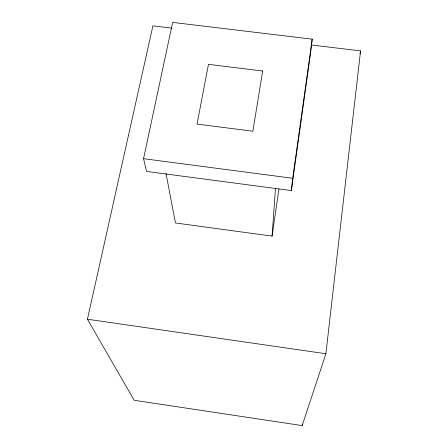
<?xml version="1.0" encoding="UTF-8"?>
<svg xmlns="http://www.w3.org/2000/svg" width="448" height="448" viewBox="0 0 448 448"><rect width="100%" height="100%" fill="white"/><g stroke="black" fill="none" stroke-linecap="round" stroke-linejoin="round"><path stroke-width="0.67" d="M165.99 173.354L175.454 222.964L272.065 236.113L275.498 188.222M291.351 190.579L292.718 178.276L312.2 39.161L172.648 22.4L143.556 158.693L146.558 171.427L291.351 190.579L310.38 54.516L312.2 39.161M171.662 28.129L152.914 25.866L87.427 319.217L134.182 400.277L302.176 425.6L325.886 353.741L360.573 50.904L311.265 44.962M302.176 425.6L302.344 424.211M272.065 236.113L278.925 189.078M360.002 53.642L360.573 50.904M143.556 158.693L292.718 178.276M87.427 319.217L325.886 353.741M262.668 71.025L252.868 131.236L197.064 124.09L208.46 64.355L262.668 71.025"/></g></svg>
